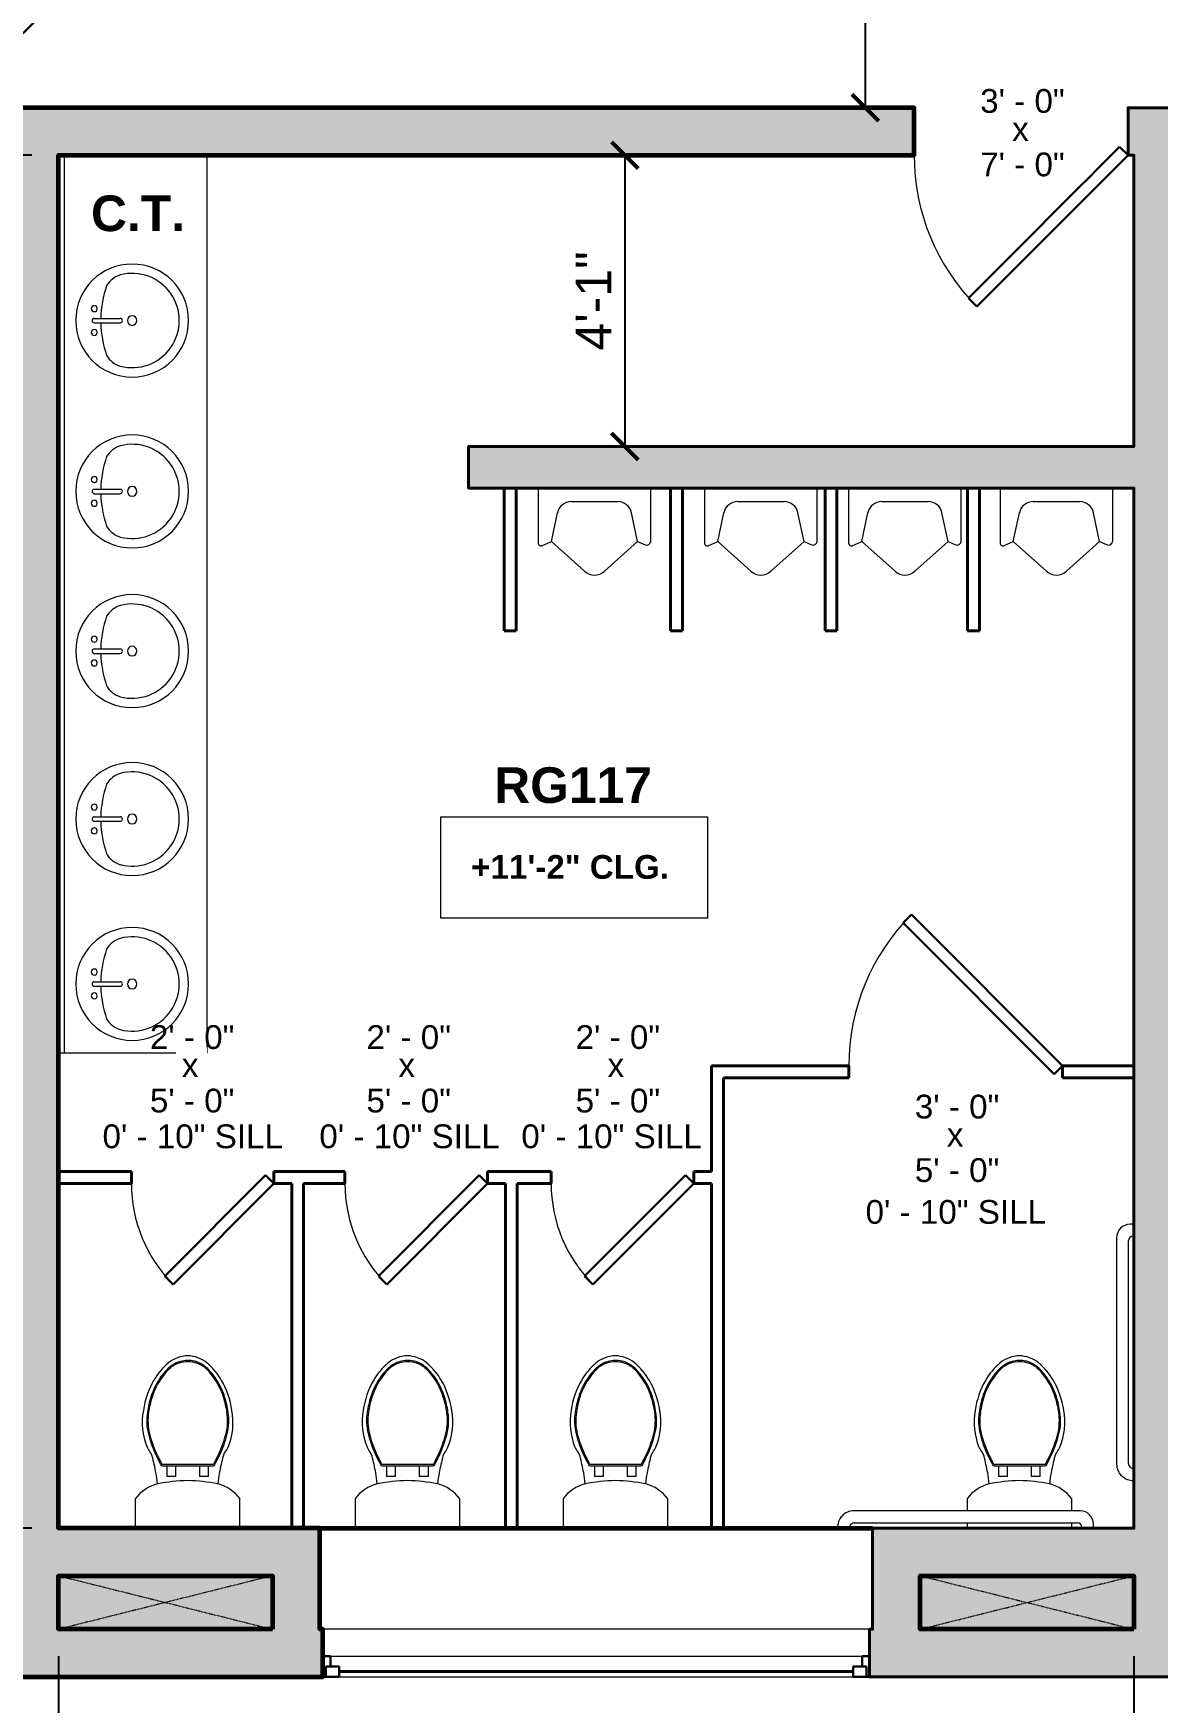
# Model space of a CAD drawing. Header units: inches. Extents: x -2078 to 106214, y -964 to 6385.
# Drawn here: x 29000.2 to 29189.5, y 3785.4 to 4066.3 of the extents above; entities that cross this region are included whole.
import ezdxf

# ---------------------------------------------------------------- set-up
doc = ezdxf.new("R2010")
doc.units = ezdxf.units.IN
doc.header["$MEASUREMENT"] = 0
doc.linetypes.add('HIDDEN2', pattern=[0.1875, 0.125, -0.0625])
for name, color, linetype, lineweight in [('A-ANNO', 2, 'Continuous', 5), ('A-ANNO-DIMS', 1, 'Continuous', 9), ('A-CASE', 4, 'Continuous', 9), ('A-DETL-THIN', 151, 'Continuous', 9), ('A-DOOR', 1, 'Continuous', 18), ('A-FIXT', 150, 'Continuous', 9), ('A-GLAZ', 2, 'Continuous', 30), ('A-HIDDEN', 2, 'HIDDEN2', 18), ('A-WALL', 3, 'Continuous', 40), ('A-WINDOWS', 2, 'Continuous', 18)]:
    doc.layers.add(name, color=color, linetype=linetype, lineweight=lineweight)
doc.layers.add('A-HATCH', color=9, linetype='Continuous')
doc.styles.add('Arial_1', font='arial.ttf', dxfattribs={"height": 0.0625})
doc.styles.add('Arial_2', font='arial.ttf', dxfattribs={"height": 3})
doc.styles.add('Arial_B', font='arialbd.ttf', dxfattribs={"height": 4.5})
doc.styles.add('Arial_B_1', font='arialbd.ttf', dxfattribs={"height": 3})
doc.styles.add('JC', font='arial.ttf', dxfattribs={"height": 0.125})
doc.dimstyles.new('JC-DIMS', dxfattribs={"dimtxt": 0.125, "dimasz": 0.09375, "dimexe": 0.09375, "dimexo": 0.09375, "dimgap": 0.046875, "dimtad": 1, "dimdec": 1, "dimzin": 0, "dimdsep": 46, "dimlunit": 4, "dimtxsty": 'JC', "dimblk": 'ARCHTICK', "dimcen": 0.09, "dimclrd": 1, "dimclre": 1, "dimclrt": 256, "dimadec": 0, "dimazin": 0, "dimtfac": 1, "dimtdec": 1, "dimtofl": 0, "dimtmove": 1, "dimatfit": 3, "dimfxl": 1, "dimtolj": 1, "dimtzin": 0, "dimarcsym": 0})

# ---------------------------------------------------------------- blocks, each defined once
blk = doc.blocks.new('JC_DOOR_SINGLE PANEL - SINGLE DOOR-1464558-1-1st Floor - Classroom')
at = {"layer": 'A-DOOR', "lineweight": 30}
for p, q in [((-8.87, -28.04), (16.59, -2.59)), ((16.59, -2.59), (18, -4)), ((18, -4), (-7.46, -29.46)), ((-7.46, -29.46), (-8.87, -28.04))]:
    blk.add_line(p, q, dxfattribs=at)
at = {"layer": 'A-DOOR', "lineweight": 9}
blk.add_arc((18, -4), 36, 180, 225, dxfattribs=at)
blk = doc.blocks.new('JC_FIXED WINDOW - MUNTIN - FIXED WINDOW-1468173-1-1st Floor - Classroom')
at = {"layer": 'A-GLAZ'}
for p, q in [((-46, 4), (-46, -4)), ((-43.25, 4), (-46, 4)), ((-45.5, 4), (-45.5, 2.25)), ((-43.25, 4), (-43.25, 2.25)), ((43.25, 4), (46, 4)), ((43.25, 4), (43.25, 2.25)), ((45.5, 4), (45.5, 2.25)), ((46, 4), (46, -4)), ((-46, 0.5), (-44.75, 0.5)), ((-45.5, 2.25), (-44.75, 2.25)), ((-43.25, 2.25), (-44.75, 2.25)), ((-44.75, 2.25), (-44.75, 0.5)), ((43.25, 2.25), (45.5, 2.25)), ((44.75, 2.25), (44.75, 0.5)), ((44.75, 0.5), (46, 0.5))]:
    blk.add_line(p, q, dxfattribs=at)
at = {"layer": 'A-GLAZ', "lineweight": 9}
for p, q in [((43.25, 4), (-43.25, 4)), ((44.75, 0.5), (-44.75, 0.5))]:
    blk.add_line(p, q, dxfattribs=at)
at = {"layer": 'A-GLAZ', "lineweight": 40}
blk.add_line((-43.25, 3.125), (43.25, 3.125), dxfattribs=at)
at = {"layer": 'A-WINDOWS'}
for p, q in [((46, 4), (-46, 4)), ((-46, -4), (46, -4))]:
    blk.add_line(p, q, dxfattribs=at)
blk = doc.blocks.new('JC_DOUBLE DOOR - DOUBLE DOOR-1539462-1-1st Floor - Classroom')
at = {"layer": 'A-DOOR', "lineweight": 30}
for p, q in [((-36, 4), (-10.54, 29.46)), ((-10.54, 29.46), (-9.13, 28.04)), ((10.54, 29.46), (9.13, 28.04)), ((36, 4), (10.54, 29.46)), ((-9.13, 28.04), (-34.59, 2.59)), ((9.13, 28.04), (34.59, 2.59)), ((-34.59, 2.59), (-36, 4)), ((34.59, 2.59), (36, 4))]:
    blk.add_line(p, q, dxfattribs=at)
at = {"layer": 'A-DOOR', "lineweight": 9}
for centre, start, end in [((-36, 4), 0, 45), ((36, 4), 135, 180)]:
    blk.add_arc(centre, 36, start, end, dxfattribs=at)
blk = doc.blocks.new('JC_COUNTERTOP - JC_COUNTERTOP-1527840-1-1st Floor - Classroom')
at = {"layer": 'A-CASE'}
for p, q in [((0, 25), (-151, 25)), ((0, 1), (0, 25)), ((0, 1), (-151, 1)), ((0, 0), (0, 1))]:
    blk.add_line(p, q, dxfattribs=at)
blk = doc.blocks.new('Sink Vanity-Round - 19_ x 19_-19254-1-1st Floor - Classroom')
at = {"layer": 'A-FIXT'}
for p, q in [((3.43, 9.73), (3.43, 5.36)), ((4.18, 9.73), (4.18, 5.36))]:
    blk.add_line(p, q, dxfattribs=at)
for centre, radius, start, end in [((3.81, 3.35), 9.5, 90, 270), ((3.81, 3.35), 9.5, 270, 90), ((3.81, -9.17), 17.81, 91.2067, 109.2086), ((1.81, 9.73), 0.5, 360, 180), ((1.81, 9.73), 0.5, 180, 360), ((3.81, 9.73), 0.375, 360, 180), ((3.81, -9.17), 17.81, 70.7914, 88.7933), ((5.81, 9.73), 0.5, 360, 180), ((5.81, 9.73), 0.5, 180, 360), ((0.05, 4.11), 4.12, 120.7927, 162.1904), ((7.56, 4.11), 4.12, 17.8096, 59.2073), ((3.81, 3.35), 7.93, 165.3071, 14.6929), ((3.81, 3.35), 0.813, 360, 180), ((3.81, 3.35), 0.813, 180, 360), ((3.81, 5.36), 0.375, 180, 360)]:
    blk.add_arc(centre, radius, start, end, dxfattribs=at)
blk = doc.blocks.new('BEST_Toilet-Floor_Mount-KOHLER-Cimarron-K-5310 - Not A Type-See Type Catalog-832360-1-1st Floor - Classroom')
at = {"layer": 'A-FIXT'}
for p, q in [((-8.81, -1), (-8.81, -5.97)), ((8.81, -5.97), (8.81, -1)), ((-3.52, -9.7), (-1.99, -9.7)), ((-3.52, -9.7), (-3.52, -11.48)), ((-1.99, -11.48), (-1.99, -9.7)), ((1.99, -9.7), (3.52, -9.7)), ((1.99, -9.7), (1.99, -11.48)), ((3.52, -11.48), (3.52, -9.7)), ((4.25, -11.48), (-4.3, -11.48)), ((4.25, -11.78), (-4.3, -11.78))]:
    blk.add_line(p, q, dxfattribs=at)
for centre, radius, start, end in [((-3.19, -1.64), 7.1, 217.5906, 254.5518), ((3.19, -1.64), 7.1, 285.4482, 322.4094), ((-51.02, -1.6), 46.51, 345.6648, 349.205), ((-23.44, -6.86), 18.43, 349.205, 354.9347), ((0.79, 24.01), 33.02, 259.7563, 268.6223), ((-0.79, 24.01), 33.02, 271.3777, 280.2437), ((23.44, -6.86), 18.43, 185.0653, 190.795), ((51.02, -1.6), 46.51, 190.795, 194.3352), ((-3.34, -16.09), 3.75, 141.6816, 157.4214), ((-7.65, -12.68), 1.75, 321.6816, 345.6648), ((-4.3, -11.77), 0.299, 90, 175.6962), ((4.25, -11.77), 0.299, 4.3025, 90), ((7.65, -12.68), 1.75, 194.3352, 218.3184), ((3.34, -16.09), 3.75, 22.5786, 38.3184), ((3.26, -18.83), 10.9, 157.4214, 190.5786), ((-3.26, -18.83), 10.9, 349.4214, 22.5786), ((6.84, -18.72), 14.45, 188.417, 209.583), ((-6.84, -18.72), 14.45, 330.417, 351.583), ((3.58, -20.57), 10.69, 209.583, 230.417), ((-3.58, -20.57), 10.69, 309.583, 330.417), ((0.06, -24.83), 5.17, 230.417, 269.359), ((-0.06, -24.83), 5.17, 270.641, 309.583)]:
    blk.add_arc(centre, radius, start, end, dxfattribs=at)
for centre, major_axis, ratio, start_param, end_param in [((14.76, -22.69), (-6.72, 21.01), 0.99726, 0.748253, 0.914402), ((-4.29, -11.92), (-0.144, 0), 0.998055, 4.719691, 5.772222), ((4.25, -11.92), (0.144, 0), 0.99807, 0.508647, 1.561187), ((-14.8, -22.7), (5.52, 21.36), 0.996876, 5.312572, 5.478562), ((10.53, -21.15), (-5.73, 16.58), 0.997479, 0.891055, 0.994325), ((-10.58, -21.15), (5.42, 16.69), 0.997344, 5.270344, 5.373801), ((2.53, -19.12), (-5.56, 7.41), 0.998758, 0.685563, 1.075947), ((-2.58, -19.12), (5.48, 7.47), 0.998725, 5.196526, 5.58692), ((10.16, -17.99), (-7.42, 15.32), 0.996871, 1.268614, 1.423842), ((-10.22, -17.99), (7.53, 15.27), 0.997058, 4.86643, 5.021783), ((5.05, -19.56), (-6.32, 9.77), 0.999003, 1.302763, 1.707421), ((-5.1, -19.56), (6.48, 9.66), 0.999368, 4.593631, 4.996279), ((5.41, -19.26), (-8.84, 8.28), 0.998783, 1.463765, 1.511024), ((-5.46, -19.26), (8.86, 8.26), 0.998854, 4.77451, 4.823535)]:
    blk.add_ellipse(centre, major_axis=major_axis, ratio=ratio, start_param=start_param, end_param=end_param, dxfattribs=at)
for points in [[(-4.59, -11.75), (-4.9, -12.29), (-5.45, -13.39), (-5.92, -14.53), (-6.13, -15.11)], [(6.08, -15.1), (5.87, -14.53), (5.4, -13.39), (4.85, -12.29), (4.54, -11.75)], [(-6.13, -15.11), (-6.23, -15.4), (-6.42, -15.97), (-6.59, -16.56), (-6.66, -16.86)], [(6.61, -16.86), (6.54, -16.56), (6.37, -15.97), (6.18, -15.39), (6.08, -15.1)], [(-6.66, -16.86), (-6.81, -17.46), (-6.98, -18.68), (-6.92, -19.92), (-6.82, -20.53)], [(6.78, -20.53), (6.87, -19.92), (6.93, -18.68), (6.76, -17.46), (6.61, -16.86)], [(-6.82, -20.53), (-6.76, -20.97), (-6.59, -21.84), (-6.36, -22.7), (-6.22, -23.13)], [(6.17, -23.13), (6.31, -22.7), (6.54, -21.84), (6.71, -20.97), (6.78, -20.53)], [(-6.22, -23.13), (-5.98, -23.89), (-5.35, -25.36), (-4.43, -26.68), (-3.91, -27.28)], [(3.87, -27.26), (4.39, -26.66), (5.3, -25.35), (5.93, -23.89), (6.17, -23.13)], [(-3.91, -27.28), (-3.84, -27.35), (-3.72, -27.5), (-3.59, -27.64), (-3.52, -27.71)]]:
    blk.add_open_spline(points, degree=3, dxfattribs=at)
for points, knots in [([(-3.51, -27.71), (-3.33, -27.9), (-2.95, -28.25), (-2.07, -28.82), (-0.94, -29.2), (0.37, -29.25), (1.33, -29.05), (2.06, -28.75), (2.57, -28.47), (3.05, -28.12), (3.33, -27.86), (3.47, -27.71)], [0, 0, 0, 0, 0.1, 0.2, 0.4, 0.55, 0.7, 0.775, 0.85, 0.925, 1, 1, 1, 1]), ([(-3.37, -27.58), (-3.2, -27.76), (-2.83, -28.09), (-2.19, -28.5), (-1.5, -28.79), (-0.53, -29.04), (0.73, -29.04), (1.93, -28.63), (2.78, -28.09), (3.15, -27.76), (3.32, -27.58)], [0, 0, 0, 0, 0.1, 0.2, 0.3, 0.4, 0.6, 0.8, 0.9, 1, 1, 1, 1]), ([(3.47, -27.71), (3.53, -27.64), (3.67, -27.49), (3.8, -27.34), (3.87, -27.26)], [-1.50814179, -1.50814179, -1.50814179, -1.50814179, -1.48416303, -1.45965057, -1.45965057, -1.45965057, -1.45965057])]:
    blk.add_open_spline(points, degree=3, knots=knots, dxfattribs=at)
blk = doc.blocks.new('BEST_Toilet-Floor_Mount-KOHLER-Cimarron-K-5310 - Not A Type-See Type Catalog-V1-1-1st Floor - Classroom')
at = {"layer": 'A-FIXT'}
for p, q in [((8.81, -1), (-8.81, -1)), ((-8.81, -1), (-8.81, -5.97)), ((8.81, -5.97), (8.81, -1)), ((-3.52, -9.7), (-1.99, -9.7)), ((-3.52, -9.7), (-3.52, -11.48)), ((-1.99, -11.48), (-1.99, -9.7)), ((1.99, -9.7), (3.52, -9.7)), ((1.99, -9.7), (1.99, -11.48)), ((3.52, -11.48), (3.52, -9.7)), ((4.25, -11.48), (-4.3, -11.48)), ((4.25, -11.78), (-4.3, -11.78))]:
    blk.add_line(p, q, dxfattribs=at)
for centre, radius, start, end in [((-3.19, -1.64), 7.1, 217.5906, 254.5518), ((3.19, -1.64), 7.1, 285.4482, 322.4094), ((-51.02, -1.6), 46.51, 345.6648, 349.205), ((-23.44, -6.86), 18.43, 349.205, 354.9347), ((0.79, 24.01), 33.02, 259.7563, 268.6223), ((-0.79, 24.01), 33.02, 271.3777, 280.2437), ((23.44, -6.86), 18.43, 185.0653, 190.795), ((51.02, -1.6), 46.51, 190.795, 194.3352), ((-3.34, -16.09), 3.75, 141.6816, 157.4214), ((-7.65, -12.68), 1.75, 321.6816, 345.6648), ((-4.3, -11.77), 0.299, 90, 175.6962), ((4.25, -11.77), 0.299, 4.3025, 90), ((7.65, -12.68), 1.75, 194.3352, 218.3184), ((3.34, -16.09), 3.75, 22.5786, 38.3184), ((3.26, -18.83), 10.9, 157.4214, 190.5786), ((-3.26, -18.83), 10.9, 349.4214, 22.5786), ((6.84, -18.72), 14.45, 188.417, 209.583), ((-6.84, -18.72), 14.45, 330.417, 351.583), ((3.58, -20.57), 10.69, 209.583, 230.417), ((-3.58, -20.57), 10.69, 309.583, 330.417), ((0.06, -24.83), 5.17, 230.417, 269.359), ((-0.06, -24.83), 5.17, 270.641, 309.583)]:
    blk.add_arc(centre, radius, start, end, dxfattribs=at)
for centre, major_axis, ratio, start_param, end_param in [((14.76, -22.69), (-6.72, 21.01), 0.99726, 0.748253, 0.914402), ((-4.29, -11.92), (-0.144, 0), 0.998055, 4.719691, 5.772222), ((4.25, -11.92), (0.144, 0), 0.99807, 0.508647, 1.561187), ((-14.8, -22.7), (5.52, 21.36), 0.996876, 5.312572, 5.478562), ((10.53, -21.15), (-5.73, 16.58), 0.997479, 0.891055, 0.994325), ((-10.58, -21.15), (5.42, 16.69), 0.997344, 5.270344, 5.373801), ((2.53, -19.12), (-5.56, 7.41), 0.998758, 0.685563, 1.075947), ((-2.58, -19.12), (5.48, 7.47), 0.998725, 5.196526, 5.58692), ((10.16, -17.99), (-7.42, 15.32), 0.996871, 1.268614, 1.423842), ((-10.22, -17.99), (7.53, 15.27), 0.997058, 4.86643, 5.021783), ((5.05, -19.56), (-6.32, 9.77), 0.999003, 1.302763, 1.707421), ((-5.1, -19.56), (6.48, 9.66), 0.999368, 4.593631, 4.996279), ((5.41, -19.26), (-8.84, 8.28), 0.998783, 1.463765, 1.511024), ((-5.46, -19.26), (8.86, 8.26), 0.998854, 4.77451, 4.823535)]:
    blk.add_ellipse(centre, major_axis=major_axis, ratio=ratio, start_param=start_param, end_param=end_param, dxfattribs=at)
for points in [[(-4.59, -11.75), (-4.9, -12.29), (-5.45, -13.39), (-5.92, -14.53), (-6.13, -15.11)], [(6.08, -15.1), (5.87, -14.53), (5.4, -13.39), (4.85, -12.29), (4.54, -11.75)], [(-6.13, -15.11), (-6.23, -15.4), (-6.42, -15.97), (-6.59, -16.56), (-6.66, -16.86)], [(6.61, -16.86), (6.54, -16.56), (6.37, -15.97), (6.18, -15.39), (6.08, -15.1)], [(-6.66, -16.86), (-6.81, -17.46), (-6.98, -18.68), (-6.92, -19.92), (-6.82, -20.53)], [(6.78, -20.53), (6.87, -19.92), (6.93, -18.68), (6.76, -17.46), (6.61, -16.86)], [(-6.82, -20.53), (-6.76, -20.97), (-6.59, -21.84), (-6.36, -22.7), (-6.22, -23.13)], [(6.17, -23.13), (6.31, -22.7), (6.54, -21.84), (6.71, -20.97), (6.78, -20.53)], [(-6.22, -23.13), (-5.98, -23.89), (-5.35, -25.36), (-4.43, -26.68), (-3.91, -27.28)], [(3.87, -27.26), (4.39, -26.66), (5.3, -25.35), (5.93, -23.89), (6.17, -23.13)], [(-3.91, -27.28), (-3.84, -27.35), (-3.72, -27.5), (-3.59, -27.64), (-3.52, -27.71)]]:
    blk.add_open_spline(points, degree=3, dxfattribs=at)
for points, knots in [([(-3.51, -27.71), (-3.33, -27.9), (-2.95, -28.25), (-2.07, -28.82), (-0.94, -29.2), (0.37, -29.25), (1.33, -29.05), (2.06, -28.75), (2.57, -28.47), (3.05, -28.12), (3.33, -27.86), (3.47, -27.71)], [0, 0, 0, 0, 0.1, 0.2, 0.4, 0.55, 0.7, 0.775, 0.85, 0.925, 1, 1, 1, 1]), ([(-3.37, -27.58), (-3.2, -27.76), (-2.83, -28.09), (-2.19, -28.5), (-1.5, -28.79), (-0.53, -29.04), (0.73, -29.04), (1.93, -28.63), (2.78, -28.09), (3.15, -27.76), (3.32, -27.58)], [0, 0, 0, 0, 0.1, 0.2, 0.3, 0.4, 0.6, 0.8, 0.9, 1, 1, 1, 1]), ([(3.47, -27.71), (3.53, -27.64), (3.67, -27.49), (3.8, -27.34), (3.87, -27.26)], [-1.50814179, -1.50814179, -1.50814179, -1.50814179, -1.48416303, -1.45965057, -1.45965057, -1.45965057, -1.45965057])]:
    blk.add_open_spline(points, degree=3, knots=knots, dxfattribs=at)
blk = doc.blocks.new('JC_SINGLE DOOR-NO TRIM - SINGLE DOOR-1529446-1-1st Floor - Classroom')
at = {"layer": 'A-DOOR', "lineweight": 30}
for p, q in [((-6.38, -16.56), (10.59, 0.41)), ((10.59, 0.41), (12, -1)), ((12, -1), (-4.97, -17.97)), ((-4.97, -17.97), (-6.38, -16.56))]:
    blk.add_line(p, q, dxfattribs=at)
at = {"layer": 'A-DOOR', "lineweight": 9}
blk.add_arc((12, -1), 24, 180, 225, dxfattribs=at)
blk = doc.blocks.new('JC_SINGLE DOOR-NO TRIM - SINGLE DOOR-1530108-1-1st Floor - Classroom')
at = {"layer": 'A-DOOR', "lineweight": 30}
for p, q in [((-7.46, 26.46), (-8.87, 25.04)), ((18, 1), (-7.46, 26.46)), ((-8.87, 25.04), (16.59, -0.41)), ((16.59, -0.41), (18, 1))]:
    blk.add_line(p, q, dxfattribs=at)
at = {"layer": 'A-DOOR', "lineweight": 9}
blk.add_arc((18, 1), 36, 135, 180, dxfattribs=at)
blk = doc.blocks.new('BEST_Toilet-Floor_Mount-KOHLER-Cimarron-K-5310 - Not A Type-See Type Catalog-V2-1-1st Floor - Classroom')
at = {"layer": 'A-FIXT'}
for p, q in [((-8.81, -1), (-8.81, -1.92)), ((8.81, -1.92), (8.81, -1)), ((-8.81, -3.92), (-8.81, -5.97)), ((8.81, -5.97), (8.81, -3.92)), ((-3.52, -9.7), (-1.99, -9.7)), ((-3.52, -9.7), (-3.52, -11.48)), ((-1.99, -11.48), (-1.99, -9.7)), ((1.99, -9.7), (3.52, -9.7)), ((1.99, -9.7), (1.99, -11.48)), ((3.52, -11.48), (3.52, -9.7)), ((4.25, -11.48), (-4.3, -11.48)), ((4.25, -11.78), (-4.3, -11.78))]:
    blk.add_line(p, q, dxfattribs=at)
for centre, radius, start, end in [((-3.19, -1.64), 7.1, 217.5906, 254.5518), ((3.19, -1.64), 7.1, 285.4482, 322.4094), ((-51.02, -1.6), 46.51, 345.6648, 349.205), ((-23.44, -6.86), 18.43, 349.205, 354.9347), ((0.79, 24.01), 33.02, 259.7563, 268.6223), ((-0.79, 24.01), 33.02, 271.3777, 280.2437), ((23.44, -6.86), 18.43, 185.0653, 190.795), ((51.02, -1.6), 46.51, 190.795, 194.3352), ((-3.34, -16.09), 3.75, 141.6816, 157.4214), ((-7.65, -12.68), 1.75, 321.6816, 345.6648), ((-4.3, -11.77), 0.299, 90, 175.6962), ((4.25, -11.77), 0.299, 4.3025, 90), ((7.65, -12.68), 1.75, 194.3352, 218.3184), ((3.34, -16.09), 3.75, 22.5786, 38.3184), ((3.26, -18.83), 10.9, 157.4214, 190.5786), ((-3.26, -18.83), 10.9, 349.4214, 22.5786), ((6.84, -18.72), 14.45, 188.417, 209.583), ((-6.84, -18.72), 14.45, 330.417, 351.583), ((3.58, -20.57), 10.69, 209.583, 230.417), ((-3.58, -20.57), 10.69, 309.583, 330.417), ((0.06, -24.83), 5.17, 230.417, 269.359), ((-0.06, -24.83), 5.17, 270.641, 309.583)]:
    blk.add_arc(centre, radius, start, end, dxfattribs=at)
for centre, major_axis, ratio, start_param, end_param in [((14.76, -22.69), (-6.72, 21.01), 0.99726, 0.748253, 0.914402), ((-4.29, -11.92), (-0.144, 0), 0.998055, 4.719691, 5.772222), ((4.25, -11.92), (0.144, 0), 0.99807, 0.508647, 1.561187), ((-14.8, -22.7), (5.52, 21.36), 0.996876, 5.312572, 5.478562), ((10.53, -21.15), (-5.73, 16.58), 0.997479, 0.891055, 0.994325), ((-10.58, -21.15), (5.42, 16.69), 0.997344, 5.270344, 5.373801), ((2.53, -19.12), (-5.56, 7.41), 0.998758, 0.685563, 1.075947), ((-2.58, -19.12), (5.48, 7.47), 0.998725, 5.196526, 5.58692), ((10.16, -17.99), (-7.42, 15.32), 0.996871, 1.268614, 1.423842), ((-10.22, -17.99), (7.53, 15.27), 0.997058, 4.86643, 5.021783), ((5.05, -19.56), (-6.32, 9.77), 0.999003, 1.302763, 1.707421), ((-5.1, -19.56), (6.48, 9.66), 0.999368, 4.593631, 4.996279), ((5.41, -19.26), (-8.84, 8.28), 0.998783, 1.463765, 1.511024), ((-5.46, -19.26), (8.86, 8.26), 0.998854, 4.77451, 4.823535)]:
    blk.add_ellipse(centre, major_axis=major_axis, ratio=ratio, start_param=start_param, end_param=end_param, dxfattribs=at)
for points in [[(-4.59, -11.75), (-4.9, -12.29), (-5.45, -13.39), (-5.92, -14.53), (-6.13, -15.11)], [(6.08, -15.1), (5.87, -14.53), (5.4, -13.39), (4.85, -12.29), (4.54, -11.75)], [(-6.13, -15.11), (-6.23, -15.4), (-6.42, -15.97), (-6.59, -16.56), (-6.66, -16.86)], [(6.61, -16.86), (6.54, -16.56), (6.37, -15.97), (6.18, -15.39), (6.08, -15.1)], [(-6.66, -16.86), (-6.81, -17.46), (-6.98, -18.68), (-6.92, -19.92), (-6.82, -20.53)], [(6.78, -20.53), (6.87, -19.92), (6.93, -18.68), (6.76, -17.46), (6.61, -16.86)], [(-6.82, -20.53), (-6.76, -20.97), (-6.59, -21.84), (-6.36, -22.7), (-6.22, -23.13)], [(6.17, -23.13), (6.31, -22.7), (6.54, -21.84), (6.71, -20.97), (6.78, -20.53)], [(-6.22, -23.13), (-5.98, -23.89), (-5.35, -25.36), (-4.43, -26.68), (-3.91, -27.28)], [(3.87, -27.26), (4.39, -26.66), (5.3, -25.35), (5.93, -23.89), (6.17, -23.13)], [(-3.91, -27.28), (-3.84, -27.35), (-3.72, -27.5), (-3.59, -27.64), (-3.52, -27.71)]]:
    blk.add_open_spline(points, degree=3, dxfattribs=at)
for points, knots in [([(-3.51, -27.71), (-3.33, -27.9), (-2.95, -28.25), (-2.07, -28.82), (-0.94, -29.2), (0.37, -29.25), (1.33, -29.05), (2.06, -28.75), (2.57, -28.47), (3.05, -28.12), (3.33, -27.86), (3.47, -27.71)], [0, 0, 0, 0, 0.1, 0.2, 0.4, 0.55, 0.7, 0.775, 0.85, 0.925, 1, 1, 1, 1]), ([(-3.37, -27.58), (-3.2, -27.76), (-2.83, -28.09), (-2.19, -28.5), (-1.5, -28.79), (-0.53, -29.04), (0.73, -29.04), (1.93, -28.63), (2.78, -28.09), (3.15, -27.76), (3.32, -27.58)], [0, 0, 0, 0, 0.1, 0.2, 0.3, 0.4, 0.6, 0.8, 0.9, 1, 1, 1, 1]), ([(3.47, -27.71), (3.53, -27.64), (3.67, -27.49), (3.8, -27.34), (3.87, -27.26)], [-1.50814179, -1.50814179, -1.50814179, -1.50814179, -1.48416303, -1.45965057, -1.45965057, -1.45965057, -1.45965057])]:
    blk.add_open_spline(points, degree=3, knots=knots, dxfattribs=at)
blk = doc.blocks.new('_ArchTick')
at = {"color": 0, "linetype": 'ByBlock', "const_width": 0.15}
blk.add_lwpolyline([(-0.5, -0.5), (0.5, 0.5)], dxfattribs=at)
blk = doc.blocks.new('*D1603')
at = {"layer": 'A-ANNO-DIMS', "color": 1, "lineweight": -2, "transparency": 16777216}
for p, q in [((29004.48, 3793.28), (29004.48, 3609.14)), ((29185.48, 3793.28), (29185.48, 3609.14)), ((29004.48, 3613.64), (29185.48, 3613.64))]:
    blk.add_line(p, q, dxfattribs=at)
at = {"layer": 'Defpoints', "color": 0, "transparency": 16777216}
for p in [(29004.48, 3797.78), (29185.48, 3797.78), (29185.48, 3613.64)]:
    blk.add_point(p, dxfattribs=at)
at = {"layer": 'A-ANNO-DIMS', "color": 1, "lineweight": -2, "transparency": 16777216, "xscale": 4.5, "yscale": 4.5, "zscale": 4.5, "rotation": 180}
blk.add_blockref('_ArchTick', (29004.48, 3613.64), dxfattribs=at)
at = {"layer": 'A-ANNO-DIMS', "color": 1, "lineweight": -2, "transparency": 16777216, "xscale": 4.5, "yscale": 4.5, "zscale": 4.5}
blk.add_blockref('_ArchTick', (29185.48, 3613.64), dxfattribs=at)
at = {"layer": 'A-ANNO-DIMS', "color": 2, "transparency": 16777216, "insert": (29094.98, 3618.95), "char_height": 6, "width": 0.4874, "attachment_point": 5, "style": 'JC'}
blk.add_mtext('\\A1;15\'-1"', dxfattribs=at)
blk = doc.blocks.new('*D1605')
at = {"layer": 'A-ANNO-DIMS', "color": 1, "lineweight": -2, "transparency": 16777216}
for p, q in [((29004.48, 3793.28), (29004.48, 3593.14)), ((30616.48, 3793.28), (30616.48, 3593.14)), ((29004.48, 3597.64), (30616.48, 3597.64))]:
    blk.add_line(p, q, dxfattribs=at)
at = {"layer": 'Defpoints', "color": 0, "transparency": 16777216}
for p in [(29004.48, 3797.78), (30616.48, 3797.78), (30616.48, 3597.64)]:
    blk.add_point(p, dxfattribs=at)
at = {"layer": 'A-ANNO-DIMS', "color": 1, "lineweight": -2, "transparency": 16777216, "xscale": 4.5, "yscale": 4.5, "zscale": 4.5, "rotation": 180}
blk.add_blockref('_ArchTick', (29004.48, 3597.64), dxfattribs=at)
at = {"layer": 'A-ANNO-DIMS', "color": 1, "lineweight": -2, "transparency": 16777216, "xscale": 4.5, "yscale": 4.5, "zscale": 4.5}
blk.add_blockref('_ArchTick', (30616.48, 3597.64), dxfattribs=at)
at = {"layer": 'A-ANNO-DIMS', "color": 2, "transparency": 16777216, "insert": (29810.48, 3602.96), "char_height": 6, "width": 0.5739, "attachment_point": 5, "style": 'JC'}
blk.add_mtext('\\A1;134\'-4"', dxfattribs=at)
blk = doc.blocks.new('*D1613')
at = {"layer": 'A-ANNO-DIMS', "color": 1, "lineweight": -2, "transparency": 16777216}
for p, q in [((28990.48, 4418.28), (28990.48, 4565.05)), ((30624.48, 4058.28), (30624.48, 4565.05)), ((28990.48, 4560.55), (30624.48, 4560.55))]:
    blk.add_line(p, q, dxfattribs=at)
at = {"layer": 'Defpoints', "color": 0, "transparency": 16777216}
for p in [(30624.48, 4560.55), (28990.48, 4413.78), (30624.48, 4053.78)]:
    blk.add_point(p, dxfattribs=at)
at = {"layer": 'A-ANNO-DIMS', "color": 1, "lineweight": -2, "transparency": 16777216, "xscale": 4.5, "yscale": 4.5, "zscale": 4.5, "rotation": 180}
blk.add_blockref('_ArchTick', (28990.48, 4560.55), dxfattribs=at)
at = {"layer": 'A-ANNO-DIMS', "color": 1, "lineweight": -2, "transparency": 16777216, "xscale": 4.5, "yscale": 4.5, "zscale": 4.5}
blk.add_blockref('_ArchTick', (30624.48, 4560.55), dxfattribs=at)
at = {"layer": 'A-ANNO-DIMS', "color": 2, "transparency": 16777216, "insert": (29807.48, 4565.86), "char_height": 6, "width": 0.5739, "attachment_point": 5, "style": 'JC'}
blk.add_mtext('\\A1;136\'-2"', dxfattribs=at)
blk = doc.blocks.new('*D1621')
at = {"layer": 'A-ANNO-DIMS', "color": 1, "lineweight": -2, "transparency": 16777216}
for p, q in [((29141.43, 4150.78), (29135.77, 4150.78)), ((29140.27, 4150.78), (29140.27, 4053.78)), ((29141.43, 4053.78), (29135.77, 4053.78))]:
    blk.add_line(p, q, dxfattribs=at)
at = {"layer": 'Defpoints', "color": 0, "transparency": 16777216}
for p in [(29145.93, 4150.78), (29140.27, 4053.78), (29145.93, 4053.78)]:
    blk.add_point(p, dxfattribs=at)
at = {"layer": 'A-ANNO-DIMS', "color": 1, "lineweight": -2, "transparency": 16777216, "xscale": 4.5, "yscale": 4.5, "zscale": 4.5}
for p, rotation in [((29140.27, 4150.78), 90), ((29140.27, 4053.78), 270)]:
    blk.add_blockref('_ArchTick', p, dxfattribs=dict(at, rotation=rotation))
at = {"layer": 'A-ANNO-DIMS', "color": 2, "transparency": 16777216, "insert": (29134.96, 4102.28), "char_height": 6, "width": 0.4008, "attachment_point": 5, "rotation": 90, "style": 'JC'}
blk.add_mtext('\\A1;8\'-1"', dxfattribs=at)
blk = doc.blocks.new('*D1625')
at = {"layer": 'A-ANNO-DIMS', "color": 1, "lineweight": -2, "transparency": 16777216}
for p, q in [((29100.94, 4045.78), (29095.29, 4045.78)), ((29099.79, 4045.78), (29099.79, 3996.78)), ((29100.94, 3996.78), (29095.29, 3996.78))]:
    blk.add_line(p, q, dxfattribs=at)
at = {"layer": 'Defpoints', "color": 0, "transparency": 16777216}
for p in [(29105.44, 4045.78), (29099.79, 3996.78), (29105.44, 3996.78)]:
    blk.add_point(p, dxfattribs=at)
at = {"layer": 'A-ANNO-DIMS', "color": 1, "lineweight": -2, "transparency": 16777216, "xscale": 4.5, "yscale": 4.5, "zscale": 4.5}
for p, rotation in [((29099.79, 4045.78), 90), ((29099.79, 3996.78), 270)]:
    blk.add_blockref('_ArchTick', p, dxfattribs=dict(at, rotation=rotation))
at = {"layer": 'A-ANNO-DIMS', "color": 2, "transparency": 16777216, "insert": (29094.52, 4021.28), "char_height": 6, "width": 0.4008, "attachment_point": 5, "rotation": 90, "style": 'JC'}
blk.add_mtext('\\A1;4\'-1"', dxfattribs=at)
blk = doc.blocks.new('JC- existing door Tag_quad - JC- existing door Tag_quad-839775-1-1st Floor - Classroom')
at = {"layer": 'A-ANNO', "insert": (-0.0234, 0.0378), "char_height": 0.0625, "width": 0.0505, "attachment_point": 1, "style": 'Arial_2', "bg_fill": 3, "box_fill_scale": 1.25, "bg_fill_color": 256, "bg_fill_true_color": 13158600, "bg_fill_transparency": 0}
blk.add_mtext('x', dxfattribs=at)
blk = doc.blocks.new('*D1565')
at = {"layer": 'A-ANNO-DIMS', "color": 1, "lineweight": -2, "transparency": 16777216}
for p, q in [((28999.98, 4045.78), (28862.04, 4045.78)), ((28866.54, 4045.78), (28866.54, 3814.78)), ((28999.98, 3814.78), (28862.04, 3814.78))]:
    blk.add_line(p, q, dxfattribs=at)
at = {"layer": 'Defpoints', "color": 0, "transparency": 16777216}
for p in [(29004.48, 4045.78), (28866.54, 3814.78), (29004.48, 3814.78)]:
    blk.add_point(p, dxfattribs=at)
at = {"layer": 'A-ANNO-DIMS', "color": 1, "lineweight": -2, "transparency": 16777216, "xscale": 4.5, "yscale": 4.5, "zscale": 4.5}
for p, rotation in [((28866.54, 4045.78), 90), ((28866.54, 3814.78), 270)]:
    blk.add_blockref('_ArchTick', p, dxfattribs=dict(at, rotation=rotation))
at = {"layer": 'A-ANNO-DIMS', "color": 2, "transparency": 16777216, "insert": (28861.22, 3930.28), "char_height": 6, "width": 0.4874, "attachment_point": 5, "rotation": 90, "style": 'JC'}
blk.add_mtext('\\A1;19\'-3"', dxfattribs=at)

msp = doc.modelspace()

# ---------------------------------------------------------------- linework, layer by layer
at = {"layer": 'A-ANNO', "flags": 128}
msp.add_lwpolyline([(29068.795, 3934.498), (29113.706, 3934.498), (29113.706, 3917.429), (29068.795, 3917.429)], close=True, dxfattribs=at)
at = {"layer": 'A-DETL-THIN'}
for p, q in [((29104.173, 3989.784), (29085.2, 3989.784)), ((29085.2, 3989.784), (29085.2, 3980.551)), ((29104.173, 3980.945), (29104.173, 3989.784)), ((29132.173, 3989.784), (29113.2, 3989.784)), ((29113.2, 3989.784), (29113.2, 3980.551)), ((29132.173, 3980.945), (29132.173, 3989.784)), ((29156.423, 3989.784), (29137.45, 3989.784)), ((29137.45, 3989.784), (29137.45, 3980.551)), ((29156.423, 3980.945), (29156.423, 3989.784)), ((29181.923, 3989.784), (29162.95, 3989.784)), ((29162.95, 3989.784), (29162.95, 3980.551)), ((29181.923, 3980.945), (29181.923, 3989.784)), ((29087.427, 3980.811), (29088.451, 3985.632)), ((29090.786, 3987.523), (29098.588, 3987.523)), ((29101.947, 3980.811), (29100.922, 3985.632)), ((29115.427, 3980.811), (29116.451, 3985.632)), ((29118.786, 3987.523), (29126.588, 3987.523)), ((29129.947, 3980.811), (29128.922, 3985.632)), ((29139.677, 3980.811), (29140.701, 3985.632)), ((29143.036, 3987.523), (29150.838, 3987.523)), ((29154.197, 3980.811), (29153.172, 3985.632)), ((29165.177, 3980.811), (29166.201, 3985.632)), ((29168.536, 3987.523), (29176.338, 3987.523)), ((29179.697, 3980.811), (29178.672, 3985.632)), ((29085.914, 3980.098), (29087.427, 3980.811)), ((29087.427, 3980.811), (29093.014, 3975.78)), ((29096.36, 3975.78), (29101.947, 3980.811)), ((29101.947, 3980.811), (29103.103, 3980.266)), ((29113.914, 3980.098), (29115.427, 3980.811)), ((29115.427, 3980.811), (29121.014, 3975.78)), ((29124.36, 3975.78), (29129.947, 3980.811)), ((29129.947, 3980.811), (29131.103, 3980.266)), ((29138.164, 3980.098), (29139.677, 3980.811)), ((29139.677, 3980.811), (29145.264, 3975.78)), ((29148.61, 3975.78), (29154.197, 3980.811)), ((29154.197, 3980.811), (29155.353, 3980.266)), ((29163.664, 3980.098), (29165.177, 3980.811)), ((29165.177, 3980.811), (29170.764, 3975.78)), ((29174.11, 3975.78), (29179.697, 3980.811)), ((29179.697, 3980.811), (29180.853, 3980.266)), ((29185.482, 3865.918), (29184.825, 3865.918)), ((29185.482, 3863.918), (29185.482, 3865.918)), ((29182.567, 3863.66), (29182.567, 3825.579)), ((29184.567, 3825.697), (29184.567, 3863.201)), ((29185.284, 3863.918), (29185.482, 3863.918)), ((29185.482, 3822.834), (29185.482, 3824.831)), ((29176.43, 3817.7), (29138.349, 3817.7)), ((29135.604, 3814.784), (29137.601, 3814.784)), ((29138.467, 3815.7), (29175.971, 3815.7)), ((29176.688, 3814.983), (29176.688, 3814.784)), ((29176.688, 3814.784), (29178.688, 3814.784)), ((29178.688, 3814.784), (29178.688, 3815.441))]:
    msp.add_line(p, q, dxfattribs=at)
for centre, radius, start, end in [((29090.786, 3985.136), 2.387, 90, 168), ((29098.588, 3985.136), 2.387, 12, 90), ((29118.786, 3985.136), 2.387, 90, 168), ((29126.588, 3985.136), 2.387, 12, 90), ((29143.036, 3985.136), 2.387, 90, 168), ((29150.838, 3985.136), 2.387, 12, 90), ((29168.536, 3985.136), 2.387, 90, 168), ((29176.338, 3985.136), 2.387, 12, 90), ((29085.7, 3980.551), 0.5, 180, 295.22465), ((29103.423, 3980.945), 0.75, 244.77535, 0), ((29113.7, 3980.551), 0.5, 180, 295.22465), ((29131.423, 3980.945), 0.75, 244.77535, 0), ((29137.95, 3980.551), 0.5, 180, 295.22465), ((29155.673, 3980.945), 0.75, 244.77535, 0), ((29163.45, 3980.551), 0.5, 180, 295.22465), ((29181.173, 3980.945), 0.75, 244.77535, 0), ((29094.687, 3977.638), 2.5, 228, 312), ((29122.687, 3977.638), 2.5, 228, 312), ((29146.937, 3977.638), 2.5, 228, 312), ((29172.437, 3977.638), 2.5, 228, 312), ((29184.825, 3863.66), 2.258, 90, 180), ((29185.284, 3863.201), 0.717, 90, 180), ((29185.317, 3825.579), 2.75, 180, 273.44633), ((29185.435, 3825.697), 0.868, 180, 273.15617), ((29138.349, 3814.95), 2.75, 90, 183.44633), ((29176.43, 3815.441), 2.258, 0, 90), ((29138.467, 3814.832), 0.868, 90, 183.15617), ((29175.971, 3814.983), 0.717, 360, 90)]:
    msp.add_arc(centre, radius, start, end, dxfattribs=at)
at = {"layer": 'A-HIDDEN', "lineweight": 9}
for p, q in [((29004.482, 3806.784), (29040.482, 3797.784)), ((29040.482, 3806.784), (29004.482, 3797.784)), ((29149.482, 3806.784), (29185.482, 3797.784)), ((29149.482, 3797.784), (29185.482, 3806.784))]:
    msp.add_line(p, q, dxfattribs=at)
at = {"layer": 'A-WALL'}
for p, q in [((29079.482, 3965.784), (29079.482, 3989.784)), ((29081.482, 3989.784), (29081.482, 3965.784)), ((29107.482, 3965.784), (29107.482, 3989.784)), ((29109.482, 3989.784), (29109.482, 3965.784)), ((29133.482, 3965.784), (29133.482, 3989.784)), ((29135.482, 3989.784), (29135.482, 3965.784)), ((29157.482, 3965.784), (29157.482, 3989.784)), ((29159.482, 3989.784), (29159.482, 3965.784)), ((29081.482, 3965.784), (29079.482, 3965.784)), ((29109.482, 3965.784), (29107.482, 3965.784)), ((29135.482, 3965.784), (29133.482, 3965.784)), ((29159.482, 3965.784), (29157.482, 3965.784)), ((29114.386, 3874.777), (29114.386, 3892.579)), ((29114.386, 3892.579), (29137.482, 3892.579)), ((29137.482, 3890.579), (29137.482, 3892.579)), ((29173.482, 3892.579), (29185.482, 3892.579)), ((29173.482, 3892.579), (29173.482, 3890.579)), ((29116.386, 3890.579), (29116.386, 3814.784)), ((29137.482, 3890.579), (29116.386, 3890.579)), ((29185.482, 3890.579), (29173.482, 3890.579)), ((29004.482, 3874.777), (29016.732, 3874.777)), ((29016.732, 3872.777), (29016.732, 3874.777)), ((29040.732, 3874.777), (29052.684, 3874.777)), ((29040.732, 3874.777), (29040.732, 3872.777)), ((29052.684, 3872.777), (29052.684, 3874.777)), ((29076.684, 3874.777), (29087.386, 3874.777)), ((29076.684, 3874.777), (29076.684, 3872.777)), ((29087.386, 3872.777), (29087.386, 3874.777)), ((29111.386, 3874.777), (29114.386, 3874.777)), ((29111.386, 3874.777), (29111.386, 3872.777)), ((29016.732, 3872.777), (29004.482, 3872.777)), ((29043.732, 3872.777), (29040.732, 3872.777)), ((29043.732, 3814.784), (29043.732, 3872.777)), ((29052.684, 3872.777), (29045.732, 3872.777)), ((29045.732, 3872.777), (29045.732, 3814.784)), ((29079.684, 3872.777), (29076.684, 3872.777)), ((29079.684, 3814.784), (29079.684, 3872.777)), ((29087.386, 3872.777), (29081.684, 3872.777)), ((29081.684, 3872.777), (29081.684, 3814.784)), ((29114.386, 3872.777), (29111.386, 3872.777)), ((29114.386, 3814.784), (29114.386, 3872.777)), ((29081.684, 3814.784), (29079.684, 3814.784)), ((29116.386, 3814.784), (29114.386, 3814.784))]:
    msp.add_line(p, q, dxfattribs=at)
at = {"layer": 'A-WALL', "lineweight": 60}
msp.add_line((29048.482, 3814.784), (29141.482, 3814.784), dxfattribs=at)
for points in [[(29040.482, 3797.784), (29004.482, 3797.784), (29004.482, 3806.784), (29040.482, 3806.784)], [(29185.482, 3797.784), (29149.482, 3797.784), (29149.482, 3806.784), (29185.482, 3806.784)]]:
    msp.add_lwpolyline(points, close=True, dxfattribs=at)

# ---------------------------------------------------------------- block references
at = {"layer": 'A-DOOR', "rotation": 269.9999999999999}
msp.add_blockref('JC_DOUBLE DOOR - DOUBLE DOOR-1539462-1-1st Floor - Classroom', (28994.482, 4102.284), dxfattribs=at)
at = {"layer": 'A-DOOR'}
for name, p in [('JC_SINGLE DOOR-NO TRIM - SINGLE DOOR-1530108-1-1st Floor - Classroom', (29155.482, 3891.579)), ('JC_SINGLE DOOR-NO TRIM - SINGLE DOOR-1529446-1-1st Floor - Classroom', (29028.732, 3873.777)), ('JC_SINGLE DOOR-NO TRIM - SINGLE DOOR-1529446-1-1st Floor - Classroom', (29064.684, 3873.777)), ('JC_SINGLE DOOR-NO TRIM - SINGLE DOOR-1529446-1-1st Floor - Classroom', (29099.386, 3873.777))]:
    msp.add_blockref(name, p, dxfattribs=at)
at = {"layer": 'A-FIXT'}
for name, p, rotation in [('Sink Vanity-Round - 19_ x 19_-19254-1-1st Floor - Classroom', (29020.217, 4014.162), 89.9999999999988), ('Sink Vanity-Round - 19_ x 19_-19254-1-1st Floor - Classroom', (29020.217, 3985.412), 89.9999999999988), ('Sink Vanity-Round - 19_ x 19_-19254-1-1st Floor - Classroom', (29020.217, 3958.544), 89.9999999999988), ('Sink Vanity-Round - 19_ x 19_-19254-1-1st Floor - Classroom', (29020.217, 3930.294), 89.9999999999988), ('BEST_Toilet-Floor_Mount-KOHLER-Cimarron-K-5310 - Not A Type-See Type Catalog-832360-1-1st Floor - Classroom', (29026.203, 3813.784), 180), ('BEST_Toilet-Floor_Mount-KOHLER-Cimarron-K-5310 - Not A Type-See Type Catalog-V1-1-1st Floor - Classroom', (29063.203, 3813.784), 180), ('BEST_Toilet-Floor_Mount-KOHLER-Cimarron-K-5310 - Not A Type-See Type Catalog-V1-1-1st Floor - Classroom', (29098.203, 3813.784), 180), ('BEST_Toilet-Floor_Mount-KOHLER-Cimarron-K-5310 - Not A Type-See Type Catalog-V2-1-1st Floor - Classroom', (29166.203, 3813.784), 180)]:
    msp.add_blockref(name, p, dxfattribs=dict(at, rotation=rotation))
at = {"layer": 'A-WINDOWS', "rotation": 180}
msp.add_blockref('JC_FIXED WINDOW - MUNTIN - FIXED WINDOW-1468173-1-1st Floor - Classroom', (29094.982, 3793.784), dxfattribs=at)

# ---------------------------------------------------------------- texts
at = {"layer": 'A-ANNO', "char_height": 4, "width": 17.978, "attachment_point": 1, "style": 'Arial_1', "bg_fill": 3, "box_fill_scale": 1.25, "bg_fill_color": 256, "bg_fill_true_color": 13158600, "bg_fill_transparency": 0}
for s, insert in [('3\' - 0"', (29159.597, 4056.921)), ('7\' - 0"', (29159.597, 4046.24)), ('2\' - 0"', (29019.847, 3899.414)), ('2\' - 0"', (29056.299, 3899.414)), ('2\' - 0"', (29091.501, 3899.414)), ('5\' - 0"', (29019.847, 3888.733)), ('5\' - 0"', (29056.299, 3888.733)), ('5\' - 0"', (29091.501, 3888.733)), ('3\' - 0"', (29148.597, 3887.717)), ('5\' - 0"', (29148.597, 3877.035))]:
    msp.add_mtext(s, dxfattribs=dict(at, insert=insert))
at = {"layer": 'A-ANNO', "attachment_point": 1}
for s, insert, char_height, width, style in [('C.T.', (29009.934, 4039.014), 6, 19.594, 'Arial_B'), ('RG117', (29077.807, 3942.803), 6, 96.152, 'Arial_B'), ('+11\'-2" CLG.', (29073.915, 3928.044), 4, 41.814, 'Arial_B_1'), ('0\' - 10" SILL', (29140.308, 3870.001), 4, 37.976, 'Arial_1')]:
    msp.add_mtext(s, dxfattribs=dict(at, insert=insert, char_height=char_height, width=width, style=style))

# ---------------------------------------------------------------- dimensions: what is measured, and where the dimension line sits
at = {"layer": 'A-ANNO-DIMS'}
for base, p1, p2, picture, middle in [((29140.271, 4053.784), (29145.928, 4150.784), (29145.928, 4053.784), '*D1621', (29134.958, 4102.284)), ((28866.54, 3814.784), (29004.482, 4045.784), (29004.482, 3814.784), '*D1565', (28861.225, 3930.284)), ((29099.785, 3996.784), (29105.442, 4045.784), (29105.442, 3996.784), '*D1625', (29094.523, 4021.284))]:
    dim = msp.add_linear_dim(base=base, p1=p1, p2=p2, angle=90, dimstyle='JC-DIMS', override={"dimclrt": 2}, dxfattribs=at)
    dim.commit()
    dim.dimension.update_dxf_attribs({"geometry": picture, "text_midpoint": middle})
for base, p2, picture, middle in [((29185.482, 3613.641), (29185.482, 3797.784), '*D1603', (29094.982, 3618.954)), ((30616.482, 3597.641), (30616.482, 3797.784), '*D1605', (29810.482, 3602.956))]:
    dim = msp.add_linear_dim(base=base, p1=(29004.482, 3797.784), p2=p2, dimstyle='JC-DIMS', override={"dimclrt": 2}, dxfattribs=at)
    dim.commit()
    dim.dimension.update_dxf_attribs({"geometry": picture, "text_midpoint": middle})

# ---------------------------------------------------------------- next in the draw order: block references
at = {"layer": 'A-ANNO', "xscale": 64, "yscale": 64, "zscale": 64}
for p in [(29063.184, 3892.277), (29098.386, 3892.277), (29155.482, 3880.579)]:
    msp.add_blockref('JC- existing door Tag_quad - JC- existing door Tag_quad-839775-1-1st Floor - Classroom', p, dxfattribs=at)
at = {"layer": 'A-CASE', "rotation": 270.0000000000001}
msp.add_blockref('JC_COUNTERTOP - JC_COUNTERTOP-1527840-1-1st Floor - Classroom', (29004.482, 3894.784), dxfattribs=at)
at = {"layer": 'A-DOOR'}
msp.add_blockref('JC_DOOR_SINGLE PANEL - SINGLE DOOR-1464558-1-1st Floor - Classroom', (29166.482, 4049.784), dxfattribs=at)
at = {"layer": 'A-FIXT', "rotation": 89.9999999999988}
msp.add_blockref('Sink Vanity-Round - 19_ x 19_-19254-1-1st Floor - Classroom', (29020.217, 3902.544), dxfattribs=at)

# ---------------------------------------------------------------- next in the draw order: texts
at = {"layer": 'A-ANNO', "char_height": 4, "width": 37.976, "attachment_point": 1, "style": 'Arial_1'}
for insert in [(29011.872, 3882.723), (29048.372, 3882.723), (29082.372, 3882.723)]:
    msp.add_mtext('0\' - 10" SILL', dxfattribs=dict(at, insert=insert))

# ---------------------------------------------------------------- next in the draw order: dimensions: what is measured, and where the dimension line sits
at = {"layer": 'A-ANNO-DIMS'}
dim = msp.add_linear_dim(base=(30624.482, 4560.548), p1=(28990.482, 4413.784), p2=(30624.482, 4053.784), dimstyle='JC-DIMS', override={"dimclrt": 2}, dxfattribs=at)
dim.commit()
dim.dimension.update_dxf_attribs({"geometry": '*D1613', "text_midpoint": (29807.482, 4565.864)})

# ---------------------------------------------------------------- next in the draw order: block references
at = {"layer": 'A-ANNO', "xscale": 64, "yscale": 64, "zscale": 64}
for p in [(29166.482, 4049.784), (29026.732, 3892.277)]:
    msp.add_blockref('JC- existing door Tag_quad - JC- existing door Tag_quad-839775-1-1st Floor - Classroom', p, dxfattribs=at)

# ---------------------------------------------------------------- next in the draw order: hatches: boundary and pattern name
at = {"layer": 'A-HATCH'}
h = msp.add_hatch(color=256, dxfattribs=at)
h.dxf.hatch_style = 1
h.paths.add_polyline_path([(29048.482, 3814.784), (29004.482, 3814.784), (29004.482, 4045.784), (29148.482, 4045.784), (29148.482, 4053.784), (28990.482, 4053.784), (28990.482, 3799.772), (28932.72, 3799.772), (28932.72, 3789.784), (29048.982, 3789.784), (29048.982, 3797.784), (29048.482, 3797.784)])
h = msp.add_hatch(color=256, dxfattribs=at)
h.dxf.hatch_style = 1
h.paths.add_polyline_path([(29193.482, 4033.784), (29203.482, 4033.784), (29203.482, 4041.784), (29193.482, 4041.784), (29193.482, 4053.784), (29184.482, 4053.784), (29184.482, 4045.784), (29185.482, 4045.784), (29185.482, 3996.784), (29073.482, 3996.784), (29073.482, 3989.784), (29185.482, 3989.784), (29185.482, 3814.784), (29141.482, 3814.784), (29141.482, 3797.784), (29140.982, 3797.784), (29140.982, 3789.784), (29241.232, 3789.784), (29241.232, 3797.784), (29193.482, 3797.784)])

# ---------------------------------------------------------------- next in the draw order: linework, layer by layer
at = {"layer": 'A-WALL', "lineweight": 60}
msp.add_lwpolyline([(28932.72, 3789.784), (29048.982, 3789.784), (29048.982, 3797.784), (29048.482, 3797.784), (29048.482, 3814.784), (29004.482, 3814.784), (29004.482, 4045.784), (29148.482, 4045.784), (29148.482, 4053.784), (28990.482, 4053.784), (28990.482, 3799.772), (28932.72, 3799.772)], close=True, dxfattribs=at)
at = {"layer": 'A-WALL'}
msp.add_lwpolyline([(29203.482, 4041.784), (29193.482, 4041.784), (29193.482, 4053.784), (29184.482, 4053.784), (29184.482, 4045.784), (29185.482, 4045.784), (29185.482, 3996.784), (29073.482, 3996.784), (29073.482, 3989.784), (29185.482, 3989.784), (29185.482, 3814.784), (29141.482, 3814.784), (29141.482, 3797.784), (29140.982, 3797.784), (29140.982, 3789.784), (29241.232, 3789.784), (29241.232, 3797.784), (29193.482, 3797.784), (29193.482, 4033.784), (29203.482, 4033.784)], close=True, dxfattribs=at)

doc.saveas('drawing.dxf')
